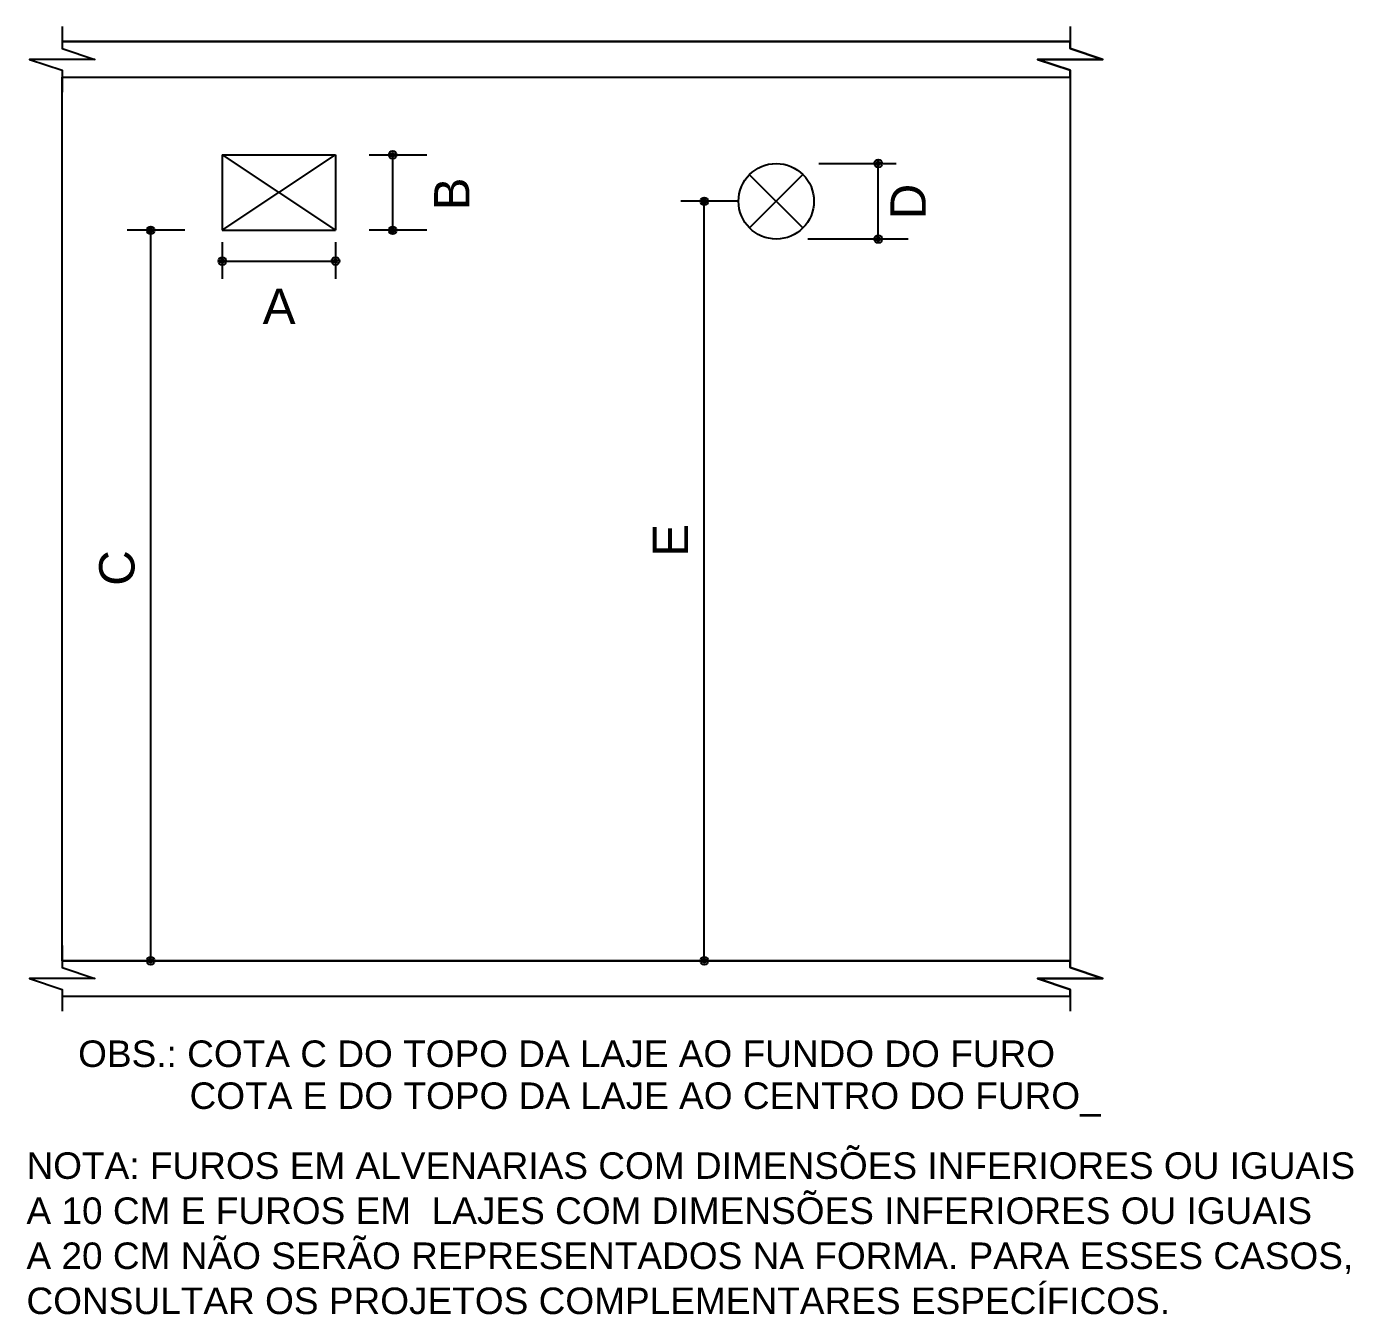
# Model space of a CAD drawing. Extents: x 0 to 119, y 0 to 84.
# Drawn here: x 51.39 to 66.41, y 27.83 to 42.41 of the extents above; entities that cross this region are included whole.
import ezdxf

# ---------------------------------------------------------------- set-up
doc = ezdxf.new("R2010")
doc.units = 0
doc.header["$MEASUREMENT"] = 0
doc.layers.add('3', color=7, linetype='CONTINUOUS')
doc.styles.add('TQS_ARIAL', font='arial.ttf')

msp = doc.modelspace()

# ---------------------------------------------------------------- linework, layer by layer
at = {"layer": '3', "color": 7, "linetype": 'Continuous'}
for p, q in [((51.793611, 42.234883), (63.204588, 42.234883)), ((51.793611, 41.834883), (63.204588, 41.834883)), ((51.793611, 31.834883), (51.793611, 41.834883)), ((63.204588, 41.834883), (63.204588, 31.834883)), ((53.607191, 40.954537), (54.888481, 40.954537)), ((53.607191, 40.954537), (53.607191, 40.100343)), ((53.607191, 40.100343), (54.888481, 40.954537)), ((53.607191, 40.954537), (54.888481, 40.100343)), ((54.888481, 40.954537), (54.888481, 40.100343)), ((55.268674, 40.954537), (55.922792, 40.954537)), ((55.53561, 40.100343), (55.53561, 40.954537)), ((60.17978, 40.730456), (59.576576, 40.127251)), ((60.179474, 40.126736), (59.576711, 40.7295)), ((60.360327, 40.856779), (61.236756, 40.856779)), ((61.032256, 40.001164), (61.032256, 40.856779)), ((59.45067, 40.428443), (58.796553, 40.428443)), ((59.063489, 31.834883), (59.063489, 40.428443)), ((60.305041, 40.428443), (60.305041, 40.386676)), ((53.183283, 40.100343), (52.529166, 40.100343)), ((52.796102, 31.834883), (52.796102, 40.100343)), ((53.607191, 40.100343), (54.888481, 40.100343)), ((53.607191, 39.967471), (53.607191, 39.550903)), ((54.888481, 39.967471), (54.888481, 39.550903)), ((55.922792, 40.100343), (55.268674, 40.100343)), ((61.370307, 40.001164), (60.235123, 40.001164)), ((53.607191, 39.752131), (54.888481, 39.752131)), ((51.793611, 31.834883), (63.204588, 31.834883)), ((53.183283, 31.834883), (52.529166, 31.834883)), ((59.45067, 31.834883), (58.796553, 31.834883)), ((51.793611, 31.434883), (63.204588, 31.434883))]:
    msp.add_line(p, q, dxfattribs=at)
for points in [[(51.793611, 42.405884), (51.793611, 42.158549), (52.164612, 42.034883), (51.422611, 42.034883), (51.793611, 41.911216), (51.793611, 41.663882)], [(63.204588, 42.405884), (63.204588, 42.158549), (63.575589, 42.034883), (62.833588, 42.034883), (63.204588, 41.911216), (63.204588, 41.663882)], [(51.793611, 42.234883), (51.793611, 42.158549), (52.164612, 42.034883), (51.422611, 42.034883), (51.793611, 41.911216), (51.793611, 41.834883), (63.204588, 41.834883), (63.204588, 41.911216), (62.833588, 42.034883), (63.575589, 42.034883), (63.204588, 42.158549), (63.204588, 42.234883), (51.793611, 42.234883)], [(51.793611, 32.005884), (51.793611, 31.758549), (52.164612, 31.634883), (51.422611, 31.634883), (51.793611, 31.511216), (51.793611, 31.263882)], [(63.204588, 32.005884), (63.204588, 31.758549), (63.575589, 31.634883), (62.833588, 31.634883), (63.204588, 31.511216), (63.204588, 31.263882)], [(51.793611, 31.834883), (51.793611, 31.758549), (52.164612, 31.634883), (51.422611, 31.634883), (51.793611, 31.511216), (51.793611, 31.434883), (63.204588, 31.434883), (63.204588, 31.511216), (62.833588, 31.634883), (63.575589, 31.634883), (63.204588, 31.758549), (63.204588, 31.834883), (51.793611, 31.834883)]]:
    msp.add_lwpolyline(points, dxfattribs=at)
for centre, radius in [((55.53561, 40.954537), 0.044445), ((55.53561, 40.954537), 0.022155), ((61.032256, 40.856779), 0.044445), ((61.032256, 40.856779), 0.022155), ((59.877767, 40.428443), 0.427097), ((59.063489, 40.428443), 0.044445), ((59.063489, 40.428443), 0.022155), ((52.796102, 40.100343), 0.044445), ((52.796102, 40.100343), 0.022155), ((55.53561, 40.100343), 0.044445), ((55.53561, 40.100343), 0.022155), ((61.032256, 40.001164), 0.044445), ((61.032256, 40.001164), 0.022155), ((53.607191, 39.752131), 0.044445), ((53.607191, 39.752131), 0.022155), ((54.888481, 39.752131), 0.044445), ((54.888481, 39.752131), 0.022155), ((52.796102, 31.834883), 0.044445), ((52.796102, 31.834883), 0.022155), ((59.063489, 31.834883), 0.044445), ((59.063489, 31.834883), 0.022155)]:
    msp.add_circle(centre, radius, dxfattribs=at)

# ---------------------------------------------------------------- texts
at = {"layer": '3', "color": 7, "linetype": 'Continuous', "style": 'TQS_ARIAL'}
for s, p in [('B', (56.404736, 40.324988)), ('D', (61.570269, 40.223863)), ('E', (58.880029, 36.405415)), ('C', (52.612642, 36.077316))]:
    msp.add_text(s, height=0.4, rotation=90, dxfattribs=at).set_placement(p)
for s, height, p in [('A', 0.4, (54.06372, 39.04051)), ('OBS.: COTA C DO TOPO DA LAJE AO FUNDO DO FURO', 0.3, (51.974663, 30.633181)), ('      COTA E DO TOPO DA LAJE AO CENTRO DO FURO_', 0.3, (52.537473, 30.158357)), ('NOTA: FUROS EM ALVENARIAS COM DIMENSÕES INFERIORES OU IGUAIS', 0.3, (51.389925, 29.367079)), ('A 10 CM E FUROS EM  LAJES COM DIMENSÕES INFERIORES OU IGUAIS ', 0.3, (51.389925, 28.857079)), ('A 20 CM NÃO SERÃO REPRESENTADOS NA FORMA. PARA ESSES CASOS,', 0.3, (51.389925, 28.347079)), ('CONSULTAR OS PROJETOS COMPLEMENTARES ESPECÍFICOS.', 0.3, (51.389925, 27.837079))]:
    msp.add_text(s, height=height, dxfattribs=at).set_placement(p)

doc.saveas('drawing.dxf')
